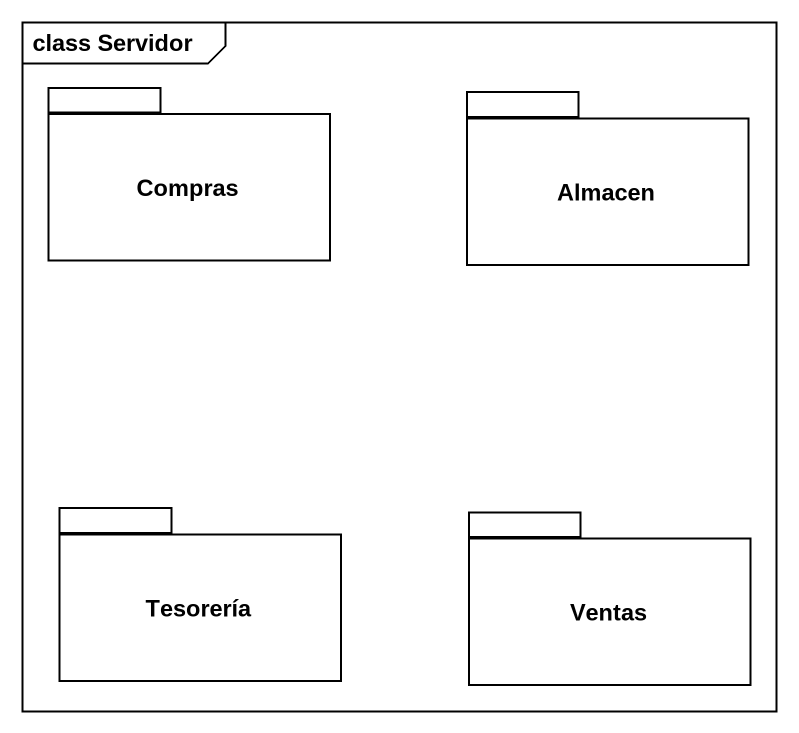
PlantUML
@startuml
mainframe class Servidor
package Compras {
}
package Almacen {
}
package Tesorería {
}
package Ventas {
}
@enduml
